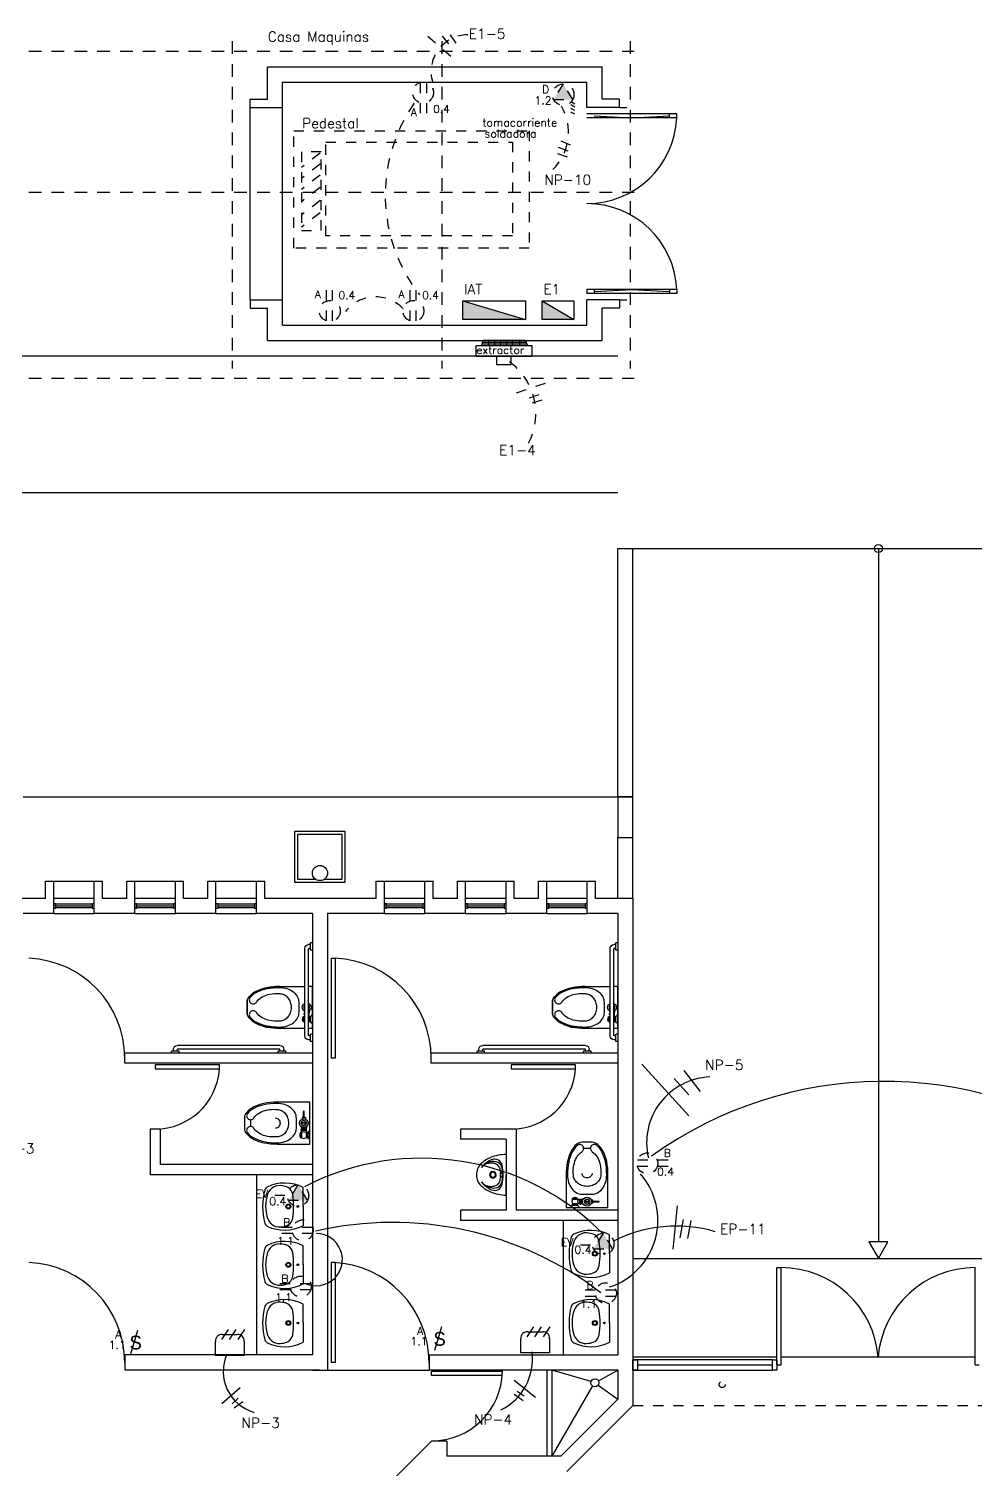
# Model space of a CAD drawing. Extents: x 622.2 to 679, y 643.6 to 685.6.
# Drawn here: x 631.23 to 640.56, y 671.38 to 685.59 of the extents above; entities that cross this region are included whole.
import ezdxf

# ---------------------------------------------------------------- set-up
doc = ezdxf.new("R2010")
doc.units = 0
doc.header["$LTSCALE"] = 0.5
doc.header["$MEASUREMENT"] = 0
for name, pattern in [('DASHED2', [0.375, 0.25, -0.125]), ('HIDDEN', [0.375, 0.25, -0.125]), ('HIDDEN2', [0.1875, 0.125, -0.0625])]:
    doc.linetypes.add(name, pattern=pattern)
doc.layers.get('0').update_dxf_attribs({"linetype": 'CONTINUOUS'})
for name, color, linetype in [('AIRE', 5, 'CONTINUOUS'), ('ALUMBRADO', 6, 'CONTINUOUS'), ('LUCES', 170, 'CONTINUOUS'), ('M-sanitarios', 1, 'CONTINUOUS'), ('METAL', 1, 'CONTINUOUS'), ('MUEBLES', 1, 'CONTINUOUS'), ('paredbaños', 1, 'CONTINUOUS'), ('paredes', 1, 'CONTINUOUS'), ('PROYECCIONES', 6, 'HIDDEN'), ('PUERTAS', 1, 'CONTINUOUS'), ('talud', 5, 'CONTINUOUS'), ('texturas', 6, 'CONTINUOUS'), ('TOMAS', 4, 'HIDDEN2'), ('tuberia_alumbrado', 6, 'DASHED2'), ('UNIFILAR', 1, 'CONTINUOUS'), ('ventanas', 1, 'CONTINUOUS')]:
    doc.layers.add(name, color=color, linetype=linetype)
doc.styles.add('romans', font='romans.shx')

# ---------------------------------------------------------------- blocks, each defined once
blk = doc.blocks.new('WC-F1-P')
blk.add_line((-1.35, -23.32), (1.35, -23.32))
for points in [[(-8.25, -12.88, 0.049648), (-7.73, -18.09, 0.06346), (-6.42, -21.98, 0.103485), (-4.1, -24.97, 0.178458), (-2, -25.75), (2, -25.75, 0.178458), (4.1, -24.97, 0.103485), (6.42, -21.98, 0.06346), (7.73, -18.09, 0.049648), (8.25, -12.88), (8.25, 0), (-8.25, 0)], [(3.78, -24.59, 0.103485), (5.97, -21.76, 0.06346), (7.24, -17.99, 0.049648), (7.75, -12.88, 0.075858), (7.29, -9.87, 0.086069), (6.07, -7.49, 0.105985), (4.11, -5.79, 0.126201), (2, -5.25), (-2, -5.25, 0.126201), (-4.11, -5.79, 0.105985), (-6.07, -7.49, 0.086069), (-7.29, -9.87, 0.075858), (-7.75, -12.88, 0.049648), (-7.24, -17.99, 0.06346), (-5.97, -21.76, 0.103485), (-3.78, -24.59, 0.097511), (-3.21, -24.83, 0.09808), (-2.6, -24.84, 0.098895), (-2.04, -24.61, 0.099479), (-1.61, -24.18, 0.099479), (-1.38, -23.62, 0.098895), (-1.38, -23.01, 0.09808), (-1.62, -22.45, 0.097511), (-2.05, -22.02, -0.102445), (-3.86, -20.17, -0.077884), (-5.02, -17.55, -0.065096), (-5.46, -14.15, -0.024284), (-5.4, -12.88, -0.115331), (-5.01, -11.19, -0.103946), (-3.82, -9.68, -0.091071), (-2.11, -8.71, -0.083675), (0, -8.35, -0.083675), (2.11, -8.71, -0.091071), (3.82, -9.68, -0.103946), (5.01, -11.19, -0.115331), (5.4, -12.88, -0.024284), (5.46, -14.15, -0.065096), (5.02, -17.55, -0.077884), (3.86, -20.17, -0.102445), (2.05, -22.02, 0.097511), (1.62, -22.45, 0.09808), (1.38, -23.01, 0.098895), (1.38, -23.62, 0.099479), (1.61, -24.18, 0.099479), (2.04, -24.61, 0.098895), (2.6, -24.84, 0.09808), (3.21, -24.83, 0.097511)]]:
    blk.add_lwpolyline(points, format="xyb", close=True)
blk.add_lwpolyline([(-2, -13.44, -0.111064), (-1.85, -12.78, -0.102841), (-1.41, -12.2, -0.093011), (-0.78, -11.83, -0.087082), (0, -11.69, -0.087082), (0.78, -11.83, -0.093011), (1.41, -12.2, -0.102841), (1.85, -12.78, -0.111064), (2, -13.44, -0.111064)], format="xyb")
blk.add_circle((0, -2.3), 1)
blk = doc.blocks.new('FVALV1-P')
for p, q in [((-2.38, 0.12), (-4.62, 0.12)), ((-2.26, 0.62), (-2.26, -0.62)), ((-2.26, 0.62), (-1.64, 0.62)), ((1.44, 0.99), (1.92, 0.99)), ((1.92, 0.99), (1.92, -0.99)), ((1.92, 0.87), (2.42, 0.87)), ((2.92, 0.99), (2.42, 0.99)), ((2.42, 0.99), (2.42, -0.99)), ((2.92, 0), (2.42, 0)), ((2.92, 0.99), (2.92, -0.99)), ((2.92, 0.87), (5.75, 0.87)), ((6.25, 2.25), (3.25, 2.25)), ((3.25, 2.25), (3.25, 1.75)), ((3.75, 1.61), (3.75, 0.87)), ((3.88, 1.58), (3.88, 1.12)), ((4, 0.99), (4.5, 0.99)), ((4.62, 1.5), (4.62, 1.12)), ((4.88, 1.5), (4.88, 1.12)), ((5, 0.99), (5.5, 0.99)), ((5.62, 1.58), (5.62, 1.12)), ((5.75, 1.61), (5.75, 0.87)), ((6.25, 2.25), (6.25, 1.75)), ((-2.38, -0.13), (-4.62, -0.13)), ((-2.26, -0.62), (-1.64, -0.62)), ((1.44, -0.99), (1.92, -0.99)), ((1.92, -0.87), (2.42, -0.87)), ((2.92, -0.99), (2.42, -0.99)), ((2.92, -0.87), (5.75, -0.87)), ((3.75, -0.87), (3.75, -1.37)), ((3.88, -1.24), (3.88, -1.43)), ((4, -1.12), (4.5, -1.12)), ((4.62, -1.24), (4.62, -1.61)), ((4.88, -1.24), (4.88, -1.61)), ((5, -1.12), (5.5, -1.12)), ((5.62, -1.24), (5.62, -1.43)), ((5.75, -0.87), (5.75, -1.37))]:
    blk.add_line(p, q)
blk.add_lwpolyline([(1, 0), (0.5, 0.87), (-0.5, 0.87), (-1, 0), (-0.5, -0.87), (0.5, -0.87)], close=True)
for radius in [1.75, 1, 0.342]:
    blk.add_circle((0, 0), radius)
for centre, radius, start, end in [((-4.62, 0), 0.125, 90, 270), ((-2.38, 0.25), 0.125, 270, 360), ((4.75, 6.13), 4.63, 251.0754, 288.9246), ((5.12, 0), 1.63, 147.7958, 212.2042), ((4, 1.12), 0.125, 180, 270), ((4.5, 1.12), 0.125, 270, 360), ((5, 1.12), 0.125, 180, 270), ((5.5, 1.12), 0.125, 270, 360), ((4.38, 0), 1.62, 327.7952, 32.2048), ((-2.38, -0.25), 0.125, 0, 90), ((4.75, 0.51), 2.12, 241.9275, 298.0725), ((4, -1.24), 0.125, 90, 180), ((4.5, -1.24), 0.125, 0, 90), ((5, -1.24), 0.125, 90, 180), ((5.5, -1.24), 0.125, 0, 90)]:
    blk.add_arc(centre, radius, start, end)
blk = doc.blocks.new('fluxometro')
at = {"xscale": 0.02499999999997726, "yscale": 0.02499999999997726, "zscale": 0.025, "rotation": 180}
for name, p in [('WC-F1-P', (0, 0)), ('FVALV1-P', (0, 0.058))]:
    blk.add_blockref(name, p, dxfattribs=at)
blk = doc.blocks.new('LAVATORIO_11')
at = {"color": 0, "linetype": 'ByBlock'}
for p, q in [((0.01, 0), (-0.27, 0)), ((0, 0), (0.291, 0))]:
    blk.add_line(p, q, dxfattribs=at)
for centre, radius in [((0.008, -0.217), 0.0358), ((0.008, -0.217), 0.0267), ((0.008, -0.077), 0.0128)]:
    blk.add_circle(centre, radius, dxfattribs=at)
for centre, radius, start, end in [((0.257, -0.272), 0.593, 152.6954, 205.5583), ((-0.236, -0.272), 0.593, 334.4417, 27.3056), ((-0.146, -0.297), 0.146, 99.4676, 147.8104), ((-0.023, -0.992), 0.852, 87.9529, 99.9832), ((0.033, -0.992), 0.852, 80.0168, 92.0471), ((0.157, -0.297), 0.146, 32.1896, 80.5324), ((-0.108, -0.345), 0.191, 168.0413, 247.6653), ((-0.054, -0.329), 0.242, 152.91, 174.3342), ((0.119, -0.345), 0.191, 292.3347, 11.9587), ((0.065, -0.329), 0.242, 5.6658, 27.09), ((-0.206, -0.49), 0.0809, 207.7138, 249.5405), ((0.01, 0.367), 0.964, 255.2815, 284.7185), ((0.005, 0.037), 0.589, 251.5778, 288.4222), ((0.227, -0.49), 0.0809, 290.4595, 332.2862)]:
    blk.add_arc(centre, radius, start, end, dxfattribs=at)
blk = doc.blocks.new('inod-minusv.')
at = {"layer": 'M-sanitarios'}
for p, q in [((0.037, 0.319), (0.037, 1.331)), ((0.094, 1.369), (0.075, 1.369)), ((0.094, 1.331), (0.075, 1.331)), ((0.075, 0.319), (0.075, 1.331)), ((0.094, 1.312), (0.094, 1.387)), ((0.112, 1.387), (0.094, 1.387)), ((0.112, 1.312), (0.094, 1.312)), ((0.094, 0.319), (0.075, 0.319)), ((0.112, 0.337), (0.094, 0.337)), ((0.094, 0.262), (0.094, 0.337)), ((0.094, 0.281), (0.075, 0.281)), ((0.112, 0.262), (0.094, 0.262)), ((-0.9, 0.019), (-0.975, 0.019)), ((-0.975, 0), (-0.975, 0.019)), ((-0.956, 0.019), (-0.956, 0.037)), ((-0.056, 0.075), (-0.919, 0.075)), ((-0.919, 0.019), (-0.919, 0.037)), ((-0.056, 0.037), (-0.919, 0.037)), ((-0.9, 0), (-0.9, 0.019)), ((-0.301, 0.081), (-0.289, 0.081)), ((-0.301, 0.031), (-0.289, 0.031)), ((-0.289, 0.075), (-0.289, 0.081)), ((-0.289, 0.078), (-0.277, 0.078)), ((-0.289, 0.031), (-0.289, 0.037)), ((-0.289, 0.035), (-0.277, 0.035)), ((-0.264, 0.081), (-0.277, 0.081)), ((-0.277, 0.075), (-0.277, 0.081)), ((-0.277, 0.031), (-0.277, 0.037)), ((-0.264, 0.031), (-0.277, 0.031)), ((-0.264, 0.075), (-0.264, 0.081)), ((-0.264, 0.078), (-0.194, 0.078)), ((-0.264, 0.031), (-0.264, 0.037)), ((-0.264, 0.035), (-0.194, 0.035)), ((-0.256, 0), (-0.256, 0.012)), ((-0.244, 0.078), (-0.244, 0.09)), ((-0.244, 0.016), (-0.244, 0.035)), ((-0.241, 0.087), (-0.241, 0.092)), ((-0.241, 0.017), (-0.241, 0.028)), ((-0.238, 0.084), (-0.225, 0.084)), ((-0.238, 0.031), (-0.225, 0.031)), ((-0.222, 0.087), (-0.222, 0.097)), ((-0.222, 0.019), (-0.222, 0.028)), ((-0.216, 0.087), (-0.216, 0.097)), ((-0.216, 0.019), (-0.216, 0.028)), ((-0.213, 0.084), (-0.2, 0.084)), ((-0.213, 0.031), (-0.2, 0.031)), ((-0.197, 0.087), (-0.197, 0.092)), ((-0.197, 0.017), (-0.197, 0.028)), ((-0.194, 0.078), (-0.194, 0.09)), ((-0.194, 0.016), (-0.194, 0.035)), ((-0.181, 0), (-0.181, 0.012)), ((-0.075, 0), (-0.075, 0.019)), ((0, 0.019), (-0.075, 0.019)), ((-0.056, 0.019), (-0.056, 0.037)), ((-0.019, 0.019), (-0.019, 0.037)), ((0, 0), (0, 0.019)), ((-0.181, 0), (-0.256, 0))]:
    blk.add_line(p, q, dxfattribs=at)
for points in [[(-0.131, 0.322, 0.049648), (-0.144, 0.452, 0.06346), (-0.177, 0.549, 0.103485), (-0.235, 0.624, 0.178458), (-0.288, 0.644), (-0.388, 0.644, 0.178458), (-0.44, 0.624, 0.103485), (-0.498, 0.549, 0.06346), (-0.531, 0.452, 0.049648), (-0.544, 0.322), (-0.544, 0.075)], [(-0.544, 0.322, -0.049648), (-0.531, 0.452, -0.06346), (-0.498, 0.549, -0.103485), (-0.44, 0.624, -0.178458), (-0.388, 0.644), (-0.288, 0.644, -0.178458), (-0.235, 0.624, -0.103485), (-0.177, 0.549, -0.06346), (-0.144, 0.452, -0.049648), (-0.131, 0.322), (-0.131, 0.075)], [(-0.131, 0.037), (-0.131, 0), (-0.544, 0), (-0.544, 0.037, -0.049648)]]:
    blk.add_lwpolyline(points, format="xyb", dxfattribs=at)
blk.add_lwpolyline([(-0.243, 0.615, -0.103485), (-0.188, 0.544, -0.06346), (-0.156, 0.45, -0.049648), (-0.144, 0.322, -0.075858), (-0.155, 0.247, -0.086069), (-0.186, 0.187, -0.105985), (-0.235, 0.145, -0.126201), (-0.288, 0.131), (-0.388, 0.131, -0.126201), (-0.44, 0.145, -0.105985), (-0.489, 0.187, -0.086069), (-0.52, 0.247, -0.075858), (-0.531, 0.322, -0.049648), (-0.519, 0.45, -0.06346), (-0.487, 0.544, -0.103485), (-0.432, 0.615, -0.097511), (-0.418, 0.621, -0.09808), (-0.403, 0.621, -0.098895), (-0.389, 0.615, -0.099479), (-0.378, 0.605, -0.099479), (-0.372, 0.591, -0.098895), (-0.372, 0.575, -0.09808), (-0.378, 0.561, -0.097511), (-0.389, 0.55, 0.102445), (-0.434, 0.504, 0.077884), (-0.463, 0.439, 0.065096), (-0.474, 0.354, 0.024284), (-0.473, 0.322, 0.115331), (-0.463, 0.28, 0.103946), (-0.433, 0.242, 0.091071), (-0.39, 0.218, 0.083675), (-0.338, 0.209, 0.083675), (-0.285, 0.218, 0.091071), (-0.242, 0.242, 0.103946), (-0.212, 0.28, 0.115331), (-0.202, 0.322, 0.024284), (-0.201, 0.354, 0.065096), (-0.212, 0.439, 0.077884), (-0.241, 0.504, 0.102445), (-0.286, 0.55, -0.097511), (-0.297, 0.561, -0.09808), (-0.303, 0.575, -0.098895), (-0.303, 0.591, -0.099479), (-0.297, 0.605, -0.099479), (-0.286, 0.615, -0.098895), (-0.272, 0.621, -0.09808), (-0.257, 0.621, -0.097511)], format="xyb", close=True, dxfattribs=at)
for points in [[(-0.352, 0.075), (-0.35, 0.078), (-0.325, 0.078), (-0.323, 0.075)], [(-0.323, 0.037), (-0.325, 0.035), (-0.35, 0.035), (-0.352, 0.037)]]:
    blk.add_lwpolyline(points, dxfattribs=at)
for centre, radius, start, end in [((0.075, 1.331), 0.0375, 90, 180), ((0.075, 0.319), 0.0375, 180, 270), ((-0.919, 0.037), 0.0375, 90, 180), ((-0.338, 0.056), 0.0437, 25.3769, 154.6231), ((-0.338, 0.056), 0.0438, 205.3769, 334.6231), ((-0.338, 0.056), 0.025, 48.5904, 131.4096), ((-0.338, 0.056), 0.025, 228.5904, 311.4096), ((-0.219, -0.097), 0.116, 71.0754, 108.9246), ((-0.209, 0.056), 0.0406, 147.7958, 152.5136), ((-0.209, 0.056), 0.0406, 207.4864, 212.2042), ((-0.219, 0.044), 0.0531, 61.9275, 118.0725), ((-0.238, 0.087), 0.00312, 180, 270), ((-0.238, 0.028), 0.00313, 90, 180), ((-0.225, 0.087), 0.00312, 270, 0), ((-0.225, 0.028), 0.00313, 0, 90), ((-0.213, 0.087), 0.00312, 180, 270), ((-0.213, 0.028), 0.00312, 90, 180), ((-0.2, 0.087), 0.00313, 270, 360), ((-0.2, 0.028), 0.00312, 360, 90), ((-0.228, 0.056), 0.0406, 27.4869, 32.2048), ((-0.228, 0.056), 0.0406, 327.7952, 332.5131), ((-0.056, 0.037), 0.0375, 0, 90)]:
    blk.add_arc(centre, radius, start, end, dxfattribs=at)
blk = doc.blocks.new('mingitorio')
at = {"layer": 'M-sanitarios'}
for p, q in [((-0.2, 0), (0, 0)), ((0.2, 0), (0, 0)), ((-0.017, -0.059), (-0.017, -0.039)), ((-0.017, -0.039), (0.017, -0.039)), ((-0.017, -0.059), (0.017, -0.059)), ((0.017, -0.059), (0.017, -0.039))]:
    blk.add_line(p, q, dxfattribs=at)
for centre, radius, start, end in [((0.2, 0), 0.4, 180, 202.7554), ((-0.2, 0), 0.4, 337.2446, 0), ((-0.079, -0.112), 0.075, 100.2235, 201.4058), ((0.074, -0.052), 0.24, 201.4058, 228.8431), ((0.014, -0.126), 0.145, 169.5329, 234.3331), ((-0.054, -0.113), 0.075, 105.5014, 169.5329), ((-0.015, -0.141), 0.1, 162.0283, 180.7764), ((-0.034, -0.135), 0.08, 85.5164, 162.0283), ((0, -0.55), 0.52, 90, 100.2235), ((-0.042, -0.156), 0.12, 78.4942, 105.5014), ((0, -0.13), 0.0325, 90, 270), ((0, 0.293), 0.35, 265.5164, 267.216), ((0, -0.13), 0.025, 90, 270), ((-0.017, -0.033), 0.006, 258.4942, 270), ((0, -0.55), 0.52, 79.7765, 90), ((0, -0.13), 0.0325, 270, 90), ((0, -0.13), 0.025, 270, 90), ((0.042, -0.156), 0.12, 74.4986, 102.0896), ((0, 0.293), 0.35, 272.784, 274.4836), ((0.034, -0.135), 0.08, 17.9717, 94.4836), ((-0.014, -0.126), 0.145, 305.6669, 10.4671), ((0.054, -0.113), 0.075, 10.4671, 74.4986), ((-0.074, -0.052), 0.24, 311.1569, 338.5942), ((0.079, -0.112), 0.075, 338.5942, 79.7765), ((0.015, -0.141), 0.1, 359.2236, 17.9717), ((0.108, -0.039), 0.3, 202.7554, 224.0645), ((0.085, -0.14), 0.2, 180.7764, 192.5159), ((-0.012, -0.162), 0.1, 192.5159, 233.4907), ((0, -0.143), 0.15, 224.0645, 270), ((0, -0.143), 0.15, 270, 315.9355), ((0.012, -0.162), 0.1, 306.5093, 347.4841), ((-0.108, -0.039), 0.3, 315.9355, 337.2446), ((-0.085, -0.14), 0.2, 347.4841, 359.2236)]:
    blk.add_arc(centre, radius, start, end, dxfattribs=at)

msp = doc.modelspace()

# ---------------------------------------------------------------- linework, layer by layer
at = {"layer": 'AIRE'}
for p, q in [((636.614, 684.843), (636.574, 684.865)), ((636.614, 684.813), (636.574, 684.834)), ((636.614, 684.778), (636.574, 684.8)), ((636.614, 684.742), (636.574, 684.764))]:
    msp.add_line(p, q, dxfattribs=at)
at = {"layer": 'LUCES'}
for p, q in [((632.302, 672.751), (632.234, 672.518)), ((635.298, 672.787), (635.23, 672.554))]:
    msp.add_line(p, q, dxfattribs=at)
at = {"layer": 'METAL'}
msp.add_circle((634.101, 677.261), 0.075, dxfattribs=at)
at = {"layer": 'MUEBLES'}
for p, q in [((633.476, 674.286), (633.476, 672.511)), ((636.497, 673.836), (636.497, 672.511)), ((636.336, 672.361), (636.336, 671.511)), ((636.386, 672.361), (636.386, 671.511)), ((636.773, 672.247), (636.386, 672.361)), ((636.845, 672.255), (637.036, 672.361)), ((636.788, 672.204), (636.386, 671.511)), ((636.843, 672.212), (637.036, 672.074))]:
    msp.add_line(p, q, dxfattribs=at)
msp.add_circle((636.811, 672.235), 0.0394, dxfattribs=at)
at = {"layer": 'paredbaños'}
for p, q in [((634.026, 675.486), (632.176, 675.486)), ((632.176, 675.386), (632.176, 675.486)), ((635.197, 675.386), (635.197, 675.486)), ((637.036, 675.486), (635.197, 675.486)), ((634.026, 675.386), (632.176, 675.386)), ((637.036, 675.386), (635.197, 675.386)), ((632.426, 674.736), (632.426, 674.286)), ((632.526, 674.736), (632.426, 674.736)), ((632.526, 674.736), (632.526, 674.386)), ((636.036, 674.736), (635.486, 674.736)), ((635.486, 674.736), (635.486, 674.636)), ((635.936, 674.636), (635.486, 674.636)), ((635.936, 674.636), (635.936, 673.936)), ((636.036, 674.736), (636.036, 673.936)), ((634.026, 674.386), (632.526, 674.386)), ((634.026, 674.286), (632.426, 674.286)), ((635.936, 673.936), (635.486, 673.936)), ((635.486, 673.936), (635.486, 673.836)), ((637.036, 673.936), (636.036, 673.936)), ((637.036, 673.836), (635.486, 673.836))]:
    msp.add_line(p, q, dxfattribs=at)
at = {"layer": 'paredes', "linetype": 'Continuous'}
for p, q in [((633.583, 685.21), (636.883, 685.21)), ((633.583, 684.89), (633.583, 685.21)), ((636.883, 684.89), (636.883, 685.21)), ((633.733, 685.06), (636.733, 685.06)), ((633.733, 684.81), (633.733, 685.06)), ((636.733, 684.81), (636.733, 685.06)), ((633.413, 684.89), (633.583, 684.89)), ((633.413, 684.81), (633.413, 684.89)), ((637.053, 684.89), (636.883, 684.89)), ((637.053, 684.81), (637.053, 684.89)), ((633.413, 684.81), (633.733, 684.81)), ((637.053, 684.81), (636.733, 684.81)), ((633.413, 682.912), (633.733, 682.912)), ((633.413, 682.912), (633.413, 682.832)), ((633.733, 682.662), (633.733, 682.912)), ((636.733, 682.662), (636.733, 682.912)), ((637.053, 682.912), (636.733, 682.912)), ((637.053, 682.912), (637.053, 682.832)), ((633.413, 682.832), (633.583, 682.832)), ((633.583, 682.512), (633.583, 682.832)), ((636.883, 682.512), (636.883, 682.832)), ((637.053, 682.832), (636.883, 682.832)), ((633.733, 682.662), (636.733, 682.662)), ((633.583, 682.512), (636.883, 682.512))]:
    msp.add_line(p, q, dxfattribs=at)
at = {"layer": 'paredes', "color": 1, "linetype": 'Continuous'}
for p, q in [((633.413, 682.912), (633.413, 684.81)), ((633.733, 682.912), (633.733, 684.81))]:
    msp.add_line(p, q, dxfattribs=at)
at = {"layer": 'paredes'}
for p, q in [((631.396, 677.011), (631.396, 677.181)), ((631.396, 677.181), (631.476, 677.181)), ((631.476, 677.011), (631.476, 677.181)), ((631.876, 677.011), (631.876, 677.181)), ((631.876, 677.181), (631.956, 677.181)), ((631.956, 677.011), (631.956, 677.181)), ((632.196, 677.011), (632.196, 677.181)), ((632.196, 677.181), (632.276, 677.181)), ((632.276, 677.011), (632.276, 677.181)), ((632.676, 677.181), (632.756, 677.181)), ((632.676, 677.011), (632.676, 677.181)), ((632.756, 677.011), (632.756, 677.181)), ((632.996, 677.011), (632.996, 677.181)), ((632.996, 677.181), (633.076, 677.181)), ((633.076, 677.011), (633.076, 677.181)), ((633.476, 677.011), (633.476, 677.181)), ((633.476, 677.181), (633.556, 677.181)), ((633.556, 677.011), (633.556, 677.181)), ((634.656, 677.011), (634.656, 677.181)), ((634.656, 677.181), (634.736, 677.181)), ((634.736, 677.011), (634.736, 677.181)), ((635.136, 677.011), (635.136, 677.181)), ((635.136, 677.181), (635.216, 677.181)), ((635.216, 677.011), (635.216, 677.181)), ((635.456, 677.011), (635.456, 677.181)), ((635.456, 677.181), (635.536, 677.181)), ((635.536, 677.011), (635.536, 677.181)), ((635.936, 677.181), (636.016, 677.181)), ((635.936, 677.011), (635.936, 677.181)), ((636.016, 677.011), (636.016, 677.181)), ((636.256, 677.011), (636.256, 677.181)), ((636.256, 677.181), (636.336, 677.181)), ((636.336, 677.011), (636.336, 677.181)), ((636.736, 677.011), (636.736, 677.181)), ((636.736, 677.181), (636.816, 677.181)), ((636.816, 677.011), (636.816, 677.181)), ((631.396, 677.011), (631.026, 677.011)), ((631.476, 676.861), (631.476, 677.011)), ((631.876, 676.861), (631.876, 677.011)), ((632.196, 677.011), (631.956, 677.011)), ((632.276, 676.861), (632.276, 677.011)), ((632.276, 676.861), (632.276, 677.011)), ((632.676, 676.861), (632.676, 677.011)), ((632.676, 676.861), (632.676, 677.011)), ((632.996, 677.011), (632.756, 677.011)), ((633.076, 676.861), (633.076, 677.011)), ((633.476, 676.861), (633.476, 677.011)), ((634.656, 677.011), (633.556, 677.011)), ((634.736, 676.861), (634.736, 677.011)), ((635.136, 676.861), (635.136, 677.011)), ((635.456, 677.011), (635.216, 677.011)), ((635.536, 676.861), (635.536, 677.011)), ((635.536, 676.861), (635.536, 677.011)), ((635.936, 676.861), (635.936, 677.011)), ((635.936, 676.861), (635.936, 677.011)), ((636.256, 677.011), (636.016, 677.011)), ((636.336, 676.861), (636.336, 677.011)), ((636.736, 676.861), (636.736, 677.011)), ((637.186, 677.011), (636.816, 677.011)), ((637.186, 677.011), (637.186, 672.011)), ((631.476, 676.861), (631.176, 676.861)), ((632.276, 676.861), (631.876, 676.861)), ((633.076, 676.861), (632.676, 676.861)), ((634.026, 676.861), (633.476, 676.861)), ((634.026, 676.861), (634.026, 672.511)), ((634.176, 676.861), (634.176, 672.361)), ((634.736, 676.861), (634.176, 676.861)), ((635.536, 676.861), (635.136, 676.861)), ((636.336, 676.861), (635.936, 676.861)), ((637.036, 676.861), (636.736, 676.861)), ((637.036, 676.861), (637.036, 672.511)), ((634.026, 672.511), (632.176, 672.511)), ((632.176, 672.511), (632.176, 672.361)), ((635.176, 672.511), (637.036, 672.511)), ((635.176, 672.511), (635.176, 672.361)), ((634.096, 672.361), (632.176, 672.361)), ((634.026, 672.361), (634.176, 672.361)), ((637.036, 672.361), (635.176, 672.361)), ((637.036, 672.361), (637.036, 672.074)), ((636.474, 671.511), (637.036, 672.074)), ((636.536, 671.361), (637.186, 672.011)), ((632.105, 668.567), (635.2, 671.661)), ((635.35, 671.661), (635.2, 671.661)), ((635.35, 671.661), (635.35, 671.511)), ((636.474, 671.511), (635.35, 671.511))]:
    msp.add_line(p, q, dxfattribs=at)
at = {"layer": 'paredes', "color": 1}
for p, q in [((631.476, 677.181), (631.876, 677.181)), ((632.276, 677.181), (632.676, 677.181)), ((633.076, 677.181), (633.476, 677.181)), ((634.736, 677.181), (635.136, 677.181)), ((635.536, 677.181), (635.936, 677.181)), ((636.336, 677.181), (636.736, 677.181)), ((631.876, 677.011), (631.476, 677.011)), ((632.676, 677.011), (632.276, 677.011)), ((633.476, 677.011), (633.076, 677.011)), ((635.136, 677.011), (634.736, 677.011)), ((635.936, 677.011), (635.536, 677.011)), ((636.736, 677.011), (636.336, 677.011)), ((631.476, 676.861), (631.876, 676.861)), ((632.276, 676.861), (632.676, 676.861)), ((633.076, 676.861), (633.476, 676.861)), ((634.736, 676.861), (635.136, 676.861)), ((635.536, 676.861), (635.936, 676.861)), ((636.336, 676.861), (636.736, 676.861))]:
    msp.add_line(p, q, dxfattribs=at)
at = {"layer": 'paredes'}
msp.add_lwpolyline([(637.036, 677.611), (637.186, 677.611), (637.186, 678.011), (637.036, 678.011)], close=True, dxfattribs=at)
at = {"layer": 'PROYECCIONES', "ltscale": 0.8}
msp.add_line((637.186, 672.011), (642.025, 672.011), dxfattribs=at)
at = {"layer": 'PROYECCIONES', "color": 1}
msp.add_circle((638.066, 672.218), 0.03, dxfattribs=at)
at = {"layer": 'PUERTAS'}
for p, q in [((637.618, 684.746), (636.733, 684.746)), ((637.618, 684.706), (636.733, 684.706)), ((637.548, 684.706), (637.548, 684.746)), ((637.618, 684.706), (637.618, 684.746)), ((636.733, 683.016), (636.733, 682.976)), ((637.618, 683.016), (636.733, 683.016)), ((637.618, 682.976), (636.733, 682.976)), ((636.803, 683.016), (636.803, 682.976)), ((637.548, 683.016), (637.548, 682.976)), ((637.618, 683.016), (637.618, 682.976)), ((634.252, 676.42), (634.212, 676.42)), ((634.212, 676.42), (634.212, 675.436)), ((634.252, 676.42), (634.252, 675.436)), ((634.252, 675.436), (634.212, 675.436)), ((634.212, 673.42), (634.212, 672.436)), ((634.252, 673.42), (634.212, 673.42)), ((634.252, 673.42), (634.252, 672.436)), ((638.606, 672.411), (638.606, 673.371)), ((638.606, 673.371), (638.646, 673.371)), ((638.646, 672.411), (638.646, 673.371)), ((640.56, 672.411), (640.56, 673.371)), ((634.252, 672.436), (634.212, 672.436)), ((635.2, 672.306), (635.2, 672.346)), ((635.9, 672.346), (635.2, 672.346)), ((638.606, 672.411), (638.646, 672.411)), ((640.56, 672.411), (640.6, 672.411)), ((635.898, 672.306), (635.2, 672.306))]:
    msp.add_line(p, q, dxfattribs=at)
at = {"layer": 'PUERTAS', "color": 6}
for p, q in [((636.803, 684.726), (637.175, 684.706)), ((637.175, 684.706), (637.548, 684.726)), ((636.803, 682.996), (637.175, 683.016)), ((637.175, 683.016), (637.548, 682.996))]:
    msp.add_line(p, q, dxfattribs=at)
at = {"layer": 'PUERTAS'}
for points in [[(632.476, 675.371), (632.476, 675.331), (633.11, 675.331), (633.11, 675.371)], [(635.986, 675.371), (635.986, 675.331), (636.62, 675.331), (636.62, 675.371)]]:
    msp.add_lwpolyline(points, close=True, dxfattribs=at)
for centre, radius, start, end in [((636.732, 684.748), 0.887, 270.0448, 357.3062), ((636.732, 682.975), 0.887, 2.6938, 89.9552), ((631.192, 675.437), 0.984, 359.9736, 87.7351), ((634.213, 675.437), 0.984, 359.9736, 87.7351), ((632.476, 675.371), 0.635, 270, 356.3884), ((635.986, 675.371), 0.635, 270, 356.3884), ((631.192, 672.437), 0.984, 359.9736, 87.7351), ((634.192, 672.437), 0.984, 359.9736, 87.7351), ((638.646, 672.411), 0.96, 4.4808, 90), ((640.56, 672.411), 0.96, 90, 175.5192), ((635.2, 672.361), 0.7, 270, 358.7721)]:
    msp.add_arc(centre, radius, start, end, dxfattribs=at)
at = {"layer": 'talud', "color": 1, "linetype": 'Continuous'}
for p, q in [((637.053, 684.81), (637.126, 684.81)), ((637.053, 682.912), (637.126, 682.912))]:
    msp.add_line(p, q, dxfattribs=at)
at = {"layer": 'talud', "color": 1}
for p, q in [((637.036, 680.461), (642.175, 680.461)), ((637.036, 678.011), (637.036, 680.461)), ((637.186, 678.011), (637.186, 680.461)), ((637.186, 673.461), (642.025, 673.461))]:
    msp.add_line(p, q, dxfattribs=at)
at = {"layer": 'talud'}
for p, q in [((637.036, 678.011), (637.186, 678.011)), ((637.036, 677.011), (637.036, 677.611)), ((637.186, 677.011), (637.186, 677.611))]:
    msp.add_line(p, q, dxfattribs=at)
at = {"layer": 'texturas', "color": 1}
for p, q in [((628.076, 682.361), (637.036, 682.361)), ((637.036, 681.011), (628.076, 681.011)), ((639.606, 680.461), (639.606, 673.625))]:
    msp.add_line(p, q, dxfattribs=at)
at = {"layer": 'texturas', "linetype": 'Continuous'}
msp.add_line((631.176, 678.011), (637.036, 678.011), dxfattribs=at)
at = {"layer": 'texturas'}
msp.add_line((634.176, 672.361), (635.176, 672.361), dxfattribs=at)
at = {"layer": 'texturas', "color": 1}
msp.add_lwpolyline([(639.606, 673.461), (639.7, 673.625), (639.511, 673.625)], close=True, dxfattribs=at)
msp.add_circle((639.606, 680.461), 0.04, dxfattribs=at)
at = {"layer": 'TOMAS'}
for p, q in [((635.165, 685.514), (635.432, 685.281)), ((635.304, 685.514), (635.374, 685.432)), ((635.386, 685.525), (635.456, 685.421)), ((636.45, 684.418), (636.577, 684.37)), ((636.474, 684.481), (636.601, 684.426)), ((634.104, 684.36), (633.918, 684.218)), ((636.442, 684.355), (636.561, 684.315)), ((634.104, 684.251), (633.918, 684.109)), ((634.104, 684.142), (633.918, 684)), ((634.104, 684.022), (633.918, 683.88)), ((634.104, 683.891), (633.918, 683.75)), ((634.104, 683.771), (633.918, 683.63)), ((636.32, 682.089), (636.011, 681.986)), ((636.258, 681.976), (636.135, 681.935)), ((636.289, 681.924), (636.166, 681.883))]:
    msp.add_line(p, q, dxfattribs=at)
at = {"layer": 'TOMAS', "color": 4}
for p, q in [((635.089, 685.052), (635.089, 684.733)), ((635.15, 685.052), (635.15, 684.733)), ((636.499, 685.042), (636.405, 684.888)), ((636.592, 684.888), (636.499, 685.042)), ((636.405, 684.888), (636.592, 684.888)), ((634.165, 682.707), (634.165, 683.026)), ((634.226, 682.707), (634.226, 683.026)), ((634.989, 682.707), (634.989, 683.026)), ((635.05, 682.707), (635.05, 683.026)), ((637.232, 674.432), (637.551, 674.432)), ((637.232, 674.371), (637.551, 674.371)), ((633.884, 674.187), (633.791, 674.034)), ((633.977, 674.034), (633.884, 674.187)), ((633.656, 674.084), (633.778, 674.084)), ((633.791, 674.034), (633.977, 674.034)), ((634.026, 673.766), (633.708, 673.766)), ((634.026, 673.706), (633.708, 673.706)), ((636.893, 673.71), (636.799, 673.557)), ((636.986, 673.557), (636.893, 673.71)), ((636.669, 673.595), (636.792, 673.595)), ((636.799, 673.557), (636.986, 673.557)), ((634.007, 673.212), (633.689, 673.212)), ((634.007, 673.151), (633.689, 673.151)), ((637.015, 673.147), (636.697, 673.147)), ((637.015, 673.086), (636.697, 673.086))]:
    msp.add_line(p, q, dxfattribs=at)
at = {"layer": 'TOMAS', "linetype": 'Continuous'}
for p, q in [((637.274, 675.377), (637.736, 674.868)), ((637.688, 675.313), (637.848, 675.106)), ((637.593, 675.234), (637.736, 675.075)), ((637.621, 673.98), (637.579, 673.554)), ((637.681, 673.844), (637.647, 673.665)), ((637.758, 673.836), (637.724, 673.657)), ((633.196, 672.759), (633.129, 672.661)), ((633.272, 672.759), (633.206, 672.661)), ((633.357, 672.759), (633.291, 672.661)), ((636.207, 672.786), (636.141, 672.688)), ((636.283, 672.786), (636.217, 672.688)), ((636.368, 672.786), (636.302, 672.688)), ((633.07, 672.504), (633.07, 672.643)), ((633.138, 672.712), (633.286, 672.712)), ((633.354, 672.712), (633.354, 672.712)), ((633.354, 672.643), (633.354, 672.504)), ((636.081, 672.531), (636.081, 672.67)), ((636.15, 672.739), (636.298, 672.739)), ((636.365, 672.739), (636.365, 672.739)), ((636.365, 672.67), (636.365, 672.531)), ((633.354, 672.504), (633.07, 672.504)), ((636.365, 672.531), (636.081, 672.531)), ((633.313, 672.186), (633.134, 672.029)), ((636.015, 672.262), (636.226, 672.092)), ((633.295, 672.083), (633.237, 672.029)), ((633.34, 672.047), (633.255, 671.984)), ((636.015, 672.123), (636.105, 672.06)), ((636.046, 672.154), (636.114, 672.105))]:
    msp.add_line(p, q, dxfattribs=at)
at = {"layer": 'TOMAS', "color": 2}
msp.add_lwpolyline([(633.842, 684.578), (636.164, 684.578), (636.164, 683.423), (633.842, 683.423)], close=True, dxfattribs=at)
at = {"layer": 'TOMAS'}
for points in [[(634.158, 684.469), (636, 684.469), (636, 683.543), (634.158, 683.543)], [(634.114, 684.371), (633.918, 684.371), (633.918, 683.597), (634.114, 683.597)]]:
    msp.add_lwpolyline(points, close=True, dxfattribs=at)
at = {"layer": 'TOMAS', "color": 4}
for centre, radius in [((635.117, 684.956), 0.103), ((636.499, 684.936), 0.106), ((634.198, 682.803), 0.103), ((635.022, 682.803), 0.103), ((637.328, 674.399), 0.103), ((633.884, 674.081), 0.106), ((633.931, 673.738), 0.103), ((636.893, 673.604), 0.106), ((633.912, 673.184), 0.103), ((636.92, 673.119), 0.103)]:
    msp.add_circle(centre, radius, dxfattribs=at)
at = {"layer": 'TOMAS'}
for centre, radius, start, end in [((635.558, 685.163), 0.362, 89.6755, 196.5445), ((636.335, 683.943), 1.591, 145.1726, 218.1026), ((636.038, 684.565), 0.513, 314.0879, 30.047), ((634.649, 682.567), 0.375, 43.5643, 141.8843), ((635.6, 681.792), 0.629, 332.1438, 57.3634)]:
    msp.add_arc(centre, radius, start, end, dxfattribs=at)
at = {"layer": 'TOMAS', "linetype": 'Continuous'}
for centre, radius, start, end in [((637.971, 674.601), 0.65, 92.4216, 193.085), ((639.658, 671.29), 3.917, 55.4813, 125.7329), ((635.104, 671.931), 2.518, 44.5992, 117.3441), ((636.74, 673.837), 0.692, 288.2386, 41.3771), ((634.82, 670.437), 3.379, 52.654, 103.0394), ((637.612, 672.413), 1.367, 73.6437, 117.0031), ((634.064, 673.449), 0.258, 244.7802, 89.0257), ((633.134, 672.649), 0.0631, 85.9188, 184.8879), ((633.291, 672.648), 0.0631, 355.1121, 94.0812), ((636.145, 672.676), 0.0631, 85.9188, 184.8879), ((636.302, 672.675), 0.0631, 355.1121, 94.0812), ((633.568, 672.348), 0.421, 156.2331, 254.0157), ((635.629, 672.475), 0.569, 296.7195, 6.6053)]:
    msp.add_arc(centre, radius, start, end, dxfattribs=at)
at = {"layer": 'TOMAS', "color": 4}
for points in [[(636.405, 684.888), (636.499, 685.042), (636.592, 684.888)], [(633.791, 674.034), (633.884, 674.187), (633.977, 674.034)], [(636.799, 673.557), (636.893, 673.71), (636.986, 673.557)]]:
    msp.add_solid(points, dxfattribs=at)
at = {"layer": 'tuberia_alumbrado', "color": 110}
for p, q in [((633.235, 685.462), (633.235, 682.237)), ((635.303, 685.462), (635.303, 682.237)), ((637.158, 685.462), (637.158, 682.237)), ((627.631, 685.365), (637.197, 685.365)), ((627.631, 683.975), (637.197, 683.975)), ((627.631, 682.14), (637.197, 682.14))]:
    msp.add_line(p, q, dxfattribs=at)
at = {"layer": 'UNIFILAR', "color": 1}
for p, q in [((635.509, 682.903), (636.126, 682.719)), ((636.291, 682.903), (636.602, 682.719))]:
    msp.add_line(p, q, dxfattribs=at)
at = {"layer": 'UNIFILAR'}
for p, q in [((635.642, 682.355), (635.642, 682.463)), ((635.648, 682.463), (636.188, 682.463)), ((635.696, 682.463), (635.71, 682.515)), ((635.701, 682.479), (636.138, 682.479)), ((635.704, 682.494), (636.133, 682.494)), ((635.71, 682.515), (636.125, 682.515)), ((635.762, 682.515), (635.762, 682.462)), ((635.82, 682.513), (635.82, 682.462)), ((635.882, 682.513), (635.882, 682.464)), ((635.939, 682.515), (635.939, 682.463)), ((635.996, 682.513), (635.996, 682.463)), ((636.068, 682.515), (636.068, 682.464)), ((636.125, 682.515), (636.147, 682.462)), ((636.188, 682.463), (636.188, 682.355)), ((636.188, 682.355), (635.642, 682.355)), ((635.84, 682.355), (635.84, 682.276)), ((635.84, 682.276), (635.987, 682.276)), ((635.987, 682.276), (635.987, 682.355))]:
    msp.add_line(p, q, dxfattribs=at)
at = {"layer": 'UNIFILAR', "color": 1}
for points in [[(635.509, 682.719), (635.509, 682.903), (636.126, 682.903), (636.126, 682.719)], [(636.291, 682.719), (636.291, 682.903), (636.602, 682.903), (636.602, 682.719)]]:
    msp.add_lwpolyline(points, close=True, dxfattribs=at)
for points in [[(636.126, 682.719), (635.509, 682.903), (635.579, 682.79)], [(635.509, 682.903), (635.509, 682.719), (635.579, 682.79)], [(636.602, 682.719), (636.291, 682.903), (636.361, 682.79)], [(636.291, 682.903), (636.291, 682.719), (636.361, 682.79)], [(635.509, 682.719), (636.126, 682.719), (635.579, 682.79)], [(636.291, 682.719), (636.602, 682.719), (636.361, 682.79)]]:
    msp.add_solid(points, dxfattribs=at)
at = {"layer": 'ventanas', "color": 6}
for p, q in [((631.856, 676.954), (631.496, 676.954)), ((631.856, 676.936), (631.496, 676.936)), ((631.856, 676.919), (631.496, 676.919)), ((632.656, 676.954), (632.296, 676.954)), ((632.656, 676.936), (632.296, 676.936)), ((632.656, 676.919), (632.296, 676.919)), ((633.456, 676.954), (633.096, 676.954)), ((633.456, 676.936), (633.096, 676.936)), ((633.456, 676.919), (633.096, 676.919)), ((635.116, 676.954), (634.756, 676.954)), ((635.116, 676.936), (634.756, 676.936)), ((635.116, 676.919), (634.756, 676.919)), ((635.916, 676.954), (635.556, 676.954)), ((635.916, 676.936), (635.556, 676.936)), ((635.916, 676.919), (635.556, 676.919)), ((636.716, 676.954), (636.356, 676.954)), ((636.716, 676.936), (636.356, 676.936)), ((636.716, 676.919), (636.356, 676.919)), ((638.606, 672.486), (637.186, 672.486)), ((640.56, 672.486), (638.646, 672.486))]:
    msp.add_line(p, q, dxfattribs=at)
at = {"layer": 'ventanas'}
for p, q in [((638.562, 672.461), (637.186, 672.461)), ((637.186, 672.361), (638.562, 672.361)), ((637.23, 672.411), (638.562, 672.411))]:
    msp.add_line(p, q, dxfattribs=at)
at = {"layer": 'ventanas', "color": 6}
for points in [[(633.851, 677.17), (634.351, 677.17), (634.351, 677.67), (633.851, 677.67)], [(631.476, 676.956), (631.476, 676.916), (631.496, 676.916), (631.496, 676.956)], [(631.856, 676.956), (631.856, 676.916), (631.876, 676.916), (631.876, 676.956)], [(632.276, 676.956), (632.276, 676.916), (632.296, 676.916), (632.296, 676.956)], [(632.656, 676.956), (632.656, 676.916), (632.676, 676.916), (632.676, 676.956)], [(633.076, 676.956), (633.076, 676.916), (633.096, 676.916), (633.096, 676.956)], [(633.456, 676.956), (633.456, 676.916), (633.476, 676.916), (633.476, 676.956)], [(634.736, 676.956), (634.736, 676.916), (634.756, 676.916), (634.756, 676.956)], [(635.116, 676.956), (635.116, 676.916), (635.136, 676.916), (635.136, 676.956)], [(635.536, 676.956), (635.536, 676.916), (635.556, 676.916), (635.556, 676.956)], [(635.916, 676.956), (635.916, 676.916), (635.936, 676.916), (635.936, 676.956)], [(636.336, 676.956), (636.336, 676.916), (636.356, 676.916), (636.356, 676.956)], [(636.716, 676.956), (636.716, 676.916), (636.736, 676.916), (636.736, 676.956)]]:
    msp.add_lwpolyline(points, close=True, dxfattribs=at)
msp.add_lwpolyline([(634.144, 677.2), (634.321, 677.2), (634.321, 677.64), (633.881, 677.64), (633.881, 677.2), (634.058, 677.2)], dxfattribs=at)
at = {"layer": 'ventanas'}
for points in [[(637.23, 672.361), (637.186, 672.361), (637.186, 672.461), (637.23, 672.461)], [(638.606, 672.361), (638.562, 672.361), (638.562, 672.461), (638.606, 672.461)]]:
    msp.add_lwpolyline(points, close=True, dxfattribs=at)

# ---------------------------------------------------------------- block references
at = {"layer": 'M-sanitarios', "rotation": 90}
msp.add_blockref('fluxometro', (634, 674.795), dxfattribs=at)
at = {"layer": 'M-sanitarios'}
msp.add_blockref('fluxometro', (636.734, 673.963), dxfattribs=at)
at = {"layer": 'M-sanitarios', "xscale": 0.6700199685587904, "yscale": 0.6700199685587904, "zscale": 0.6700199685587485, "rotation": 269.9999999999222}
for p in [(633.935, 673.979), (636.956, 673.513), (633.935, 673.404), (633.935, 672.83), (636.956, 672.83)]:
    msp.add_blockref('LAVATORIO_11', p, dxfattribs=at)
at = {"layer": 'MUEBLES', "color": 6, "rotation": 270}
msp.add_blockref('mingitorio', (635.936, 674.286), dxfattribs=at)
at = {"layer": 'PUERTAS', "xscale": -1, "rotation": 90}
for p in [(634.026, 675.599), (637.036, 675.599)]:
    msp.add_blockref('inod-minusv.', p, dxfattribs=at)

# ---------------------------------------------------------------- texts
at = {"layer": 'ALUMBRADO', "color": 3, "style": 'romans'}
for s, height, p in [('Casa Maquinas', 0.09865, (633.587, 685.459)), ('E1-5', 0.0987, (635.569, 685.486)), ('Pedestal', 0.0987, (633.925, 684.604)), ('NP-10', 0.0987, (636.313, 684.047)), ('E1-4', 0.0987, (635.868, 681.382)), ('NP-5', 0.0987, (637.899, 675.32)), ('AE-3', 0.0987, (630.935, 674.496)), ('EP-11', 0.0987, (638.046, 673.702)), ('NP-4', 0.0987, (635.619, 671.824)), ('NP-3', 0.0987, (633.328, 671.79))]:
    msp.add_text(s, height=height, dxfattribs=at).set_placement(p)
at = {"layer": 'ALUMBRADO', "color": 1, "style": 'romans'}
for s, p in [('IAT', (635.522, 682.968)), ('E1', (636.304, 682.968))]:
    msp.add_text(s, height=0.0987, dxfattribs=at).set_placement(p)
at = {"layer": 'LUCES'}
for p in [(632.224, 672.564), (635.22, 672.6)]:
    msp.add_text('S', height=0.136, dxfattribs=at).set_placement(p)
at = {"layer": 'TOMAS', "color": 3, "style": 'romans'}
for s, height, p in [('D', 0.0789, (636.291, 684.949)), ('0.4', 0.077, (635.216, 684.756)), ('1.2', 0.0789, (636.215, 684.84)), ('A', 0.077, (634.996, 684.724)), ('tomacorriente', 0.07892, (635.702, 684.621)), ('soldadora', 0.0789, (635.723, 684.512)), ('A', 0.077, (634.05, 682.929)), ('0.4', 0.077, (634.283, 682.92)), ('A', 0.077, (634.874, 682.929)), ('0.4', 0.077, (635.108, 682.92)), ('B', 0.077, (637.49, 674.462)), ('0.4', 0.077, (637.426, 674.278)), ('EV', 0.0789, (633.466, 674.058)), ('0.4', 0.0789, (633.601, 673.986)), ('B', 0.077, (633.739, 673.778)), ('1.1', 0.077, (633.679, 673.594)), ('EV', 0.0789, (636.475, 673.581)), ('0.4', 0.0789, (636.61, 673.508)), ('B', 0.077, (633.72, 673.223)), ('B', 0.077, (636.728, 673.159)), ('1.1', 0.077, (633.66, 673.039)), ('1.1', 0.077, (636.667, 672.974)), ('A', 0.0789, (632.083, 672.673)), ('A', 0.0789, (635.058, 672.709)), ('1.1', 0.0789, (632.018, 672.57)), ('1.1', 0.0789, (634.994, 672.606))]:
    msp.add_text(s, height=height, dxfattribs=at).set_placement(p)
at = {"layer": 'UNIFILAR', "style": 'romans'}
msp.add_text('extractor', height=0.0782, dxfattribs=at).set_placement((635.642, 682.379))

doc.saveas('drawing.dxf')
